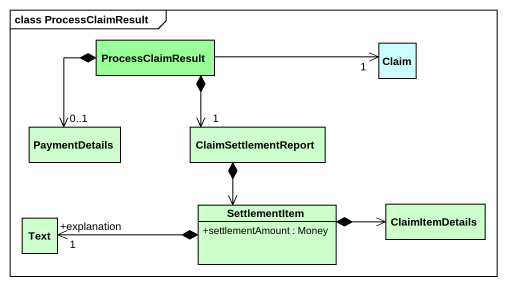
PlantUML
@startuml
mainframe class ProcessClaimResult
hide circle
hide empty members
skinparam classAttributeIconSize 0
class ProcessClaimResult #99FF99
class Claim #CCFFFF
class PaymentDetails #CCFFCC
class ClaimSettlementReport #CCFFCC
class Text #CCFFCC
class SettlementItem #CCFFCC {
  +settlementAmount : Money
}
class ClaimItemDetails #CCFFCC
ProcessClaimResult -right-> "1" Claim
ProcessClaimResult *--> "0..1" PaymentDetails
ProcessClaimResult *--> "1" ClaimSettlementReport
ClaimSettlementReport *--> SettlementItem
SettlementItem *-left-> "1\n+explanation" Text
SettlementItem *-right-> ClaimItemDetails
@enduml
